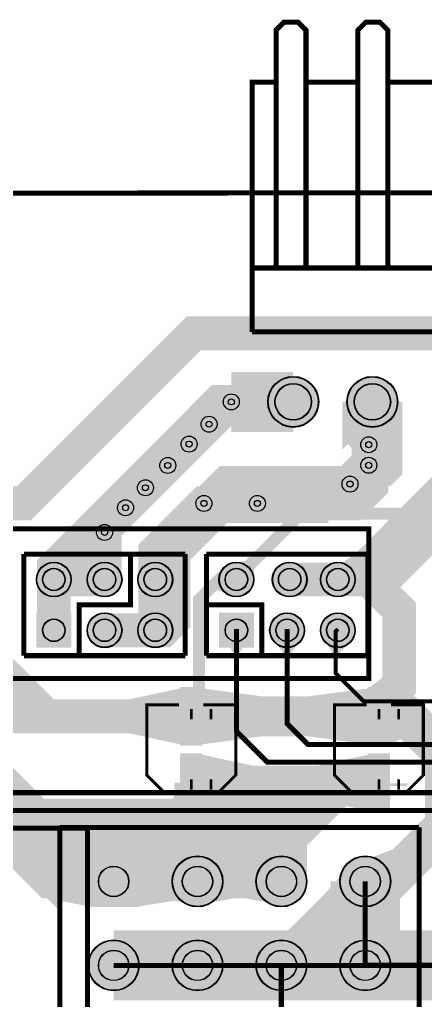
# Model space of a CAD drawing. Header units: millimetres. Extents: x -75 to 77, y -152 to 16.
# Drawn here: x -37.93 to -17.61, y -33.38 to 15.7 of the extents above; entities that cross this region are included whole.
import ezdxf

# ---------------------------------------------------------------- set-up
doc = ezdxf.new("R2010")
doc.units = ezdxf.units.MM
for name, color, linetype, true_color in [('BoardOutLine', 7, 'Continuous', 0xff00ff), ('BottomLayer', 7, 'Continuous', 0x0000ff), ('BottomSolderMaskLayer', 7, 'Continuous', 0xaa00ff), ('Document', 7, 'Continuous', 0xffffff), ('Hole', 7, 'Continuous', 0x222222), ('Inner1', 7, 'Continuous', 0x999966), ('Inner2', 7, 'Continuous', 0x008000), ('Multi-Layer', 7, 'Continuous', 0xc0c0c0), ('TopLayer', 7, 'Continuous', 0xff0000), ('TopPasteMaskLayer', 7, 'Continuous', 0x808080), ('TopSilkLayer', 7, 'Continuous', 0xffcc00), ('TopSolderMaskLayer', 7, 'Continuous', 0x800080)]:
    doc.layers.add(name, color=color, linetype=linetype, true_color=true_color)

msp = doc.modelspace()

# ---------------------------------------------------------------- hatches: boundary and pattern name
at = {"layer": 'BottomLayer'}
for points in [[(-24.888, -4.492), (-24.888, -2.367), (-26.013, -2.579), (-26.013, -4.279)], [(-19.276, -4.192), (-21.39, -3.977), (-21.297, -5.117), (-19.597, -5.29)], [(-37.069, -14.009), (-35.369, -14.009), (-35.369, -12.319), (-37.069, -12.319)], [(-37.069, -14.009), (-35.369, -14.009), (-35.369, -12.319), (-37.069, -12.319)], [(-37.084, -24.13), (-26.289, -24.13), (-26.289, -24.13), (-24.823, -25.596), (-24.823, -27.427), (-35.184, -27.427)], [(-23.761, -26.768), (-25.886, -26.768), (-25.673, -25.643), (-23.973, -25.643)], [(-34.473, -28.677), (-34.473, -26.177), (-36.454, -26.577), (-36.454, -28.277)], [(-34.473, -28.677), (-34.473, -26.177), (-35.184, -26.577), (-35.184, -28.277)], [(-31.973, -26.177), (-31.973, -28.677), (-29.423, -28.277), (-29.423, -26.577)], [(-31.973, -26.177), (-31.973, -28.677), (-29.423, -28.277), (-29.423, -26.577)], [(-29.682, -28.489), (-29.682, -26.364), (-30.807, -26.577), (-30.807, -28.277)], [(-29.682, -28.489), (-29.682, -26.364), (-30.807, -26.577), (-30.807, -28.277)], [(-28.365, -28.489), (-28.365, -26.364), (-27.24, -26.577), (-27.24, -28.277)], [(-28.365, -28.489), (-28.365, -26.364), (-27.24, -26.577), (-27.24, -28.277)], [(-25.482, -28.489), (-25.482, -26.364), (-26.607, -26.577), (-26.607, -28.277)], [(-25.482, -28.489), (-25.482, -26.364), (-26.607, -26.577), (-26.607, -28.277)]]:
    msp.add_hatch(color=256, dxfattribs=at).paths.add_polyline_path(points)
at = {"layer": 'BottomSolderMaskLayer'}
for points in [[(-25.505, -3.429, 1), (-22.954, -3.429, 1)], [(-21.542, -3.429, 1), (-18.991, -3.429, 1)], [(-37.094, -12.319, 1), (-35.344, -12.319, 1)], [(-34.554, -12.319, 1), (-32.804, -12.319, 1)], [(-32.014, -12.319, 1), (-30.264, -12.319, 1)], [(-27.95, -12.319, 1), (-26.2, -12.319, 1)], [(-25.283, -12.319, 1), (-23.533, -12.319, 1)], [(-22.87, -12.319, 1), (-21.12, -12.319, 1)], [(-37.094, -13.984), (-35.344, -13.984), (-35.344, -15.734), (-37.094, -15.734)], [(-34.554, -14.859, 1), (-32.804, -14.859, 1)], [(-32.014, -14.859, 1), (-30.264, -14.859, 1)], [(-27.95, -13.984), (-26.2, -13.984), (-26.2, -15.734), (-27.95, -15.734)], [(-25.41, -14.859, 1), (-23.66, -14.859, 1)], [(-22.87, -14.859, 1), (-21.12, -14.859, 1)], [(-34.499, -26.152), (-31.948, -26.152), (-31.948, -28.702), (-34.499, -28.702)], [(-30.299, -27.427, 1), (-27.748, -27.427, 1)], [(-26.099, -27.427, 1), (-23.548, -27.427, 1)], [(-21.899, -27.427, 1), (-19.348, -27.427, 1)], [(-34.499, -31.627, 1), (-31.948, -31.627, 1)], [(-30.299, -31.627, 1), (-27.748, -31.627, 1)], [(-26.099, -31.627, 1), (-23.548, -31.627, 1)], [(-21.899, -31.627, 1), (-19.348, -31.627, 1)]]:
    msp.add_hatch(color=256, dxfattribs=at).paths.add_polyline_path(points)
at = {"layer": 'Document'}
for points in [[(-29.402, -18.797), (-29.273, -18.797), (-29.273, -19.313), (-29.402, -19.313)], [(-20.004, -18.797), (-19.875, -18.797), (-19.875, -19.313), (-20.004, -19.313)], [(-29.768, -22.646), (-28.908, -22.646), (-28.908, -22.517), (-29.768, -22.517)], [(-29.402, -22.839), (-29.273, -22.839), (-29.273, -22.323), (-29.402, -22.323)], [(-20.37, -22.646), (-19.51, -22.646), (-19.51, -22.517), (-20.37, -22.517)], [(-20.004, -22.839), (-19.875, -22.839), (-19.875, -22.323), (-20.004, -22.323)]]:
    msp.add_hatch(color=256, dxfattribs=at).paths.add_polyline_path(points)
at = {"layer": 'Inner1'}
for points in [[(-27.325, -13.132), (-27.692, -11.734), (-28.285, -12.485), (-28.211, -12.769)], [(-26.241, -12.483), (-27.3, -11.499), (-26.343, -11.344), (-26.157, -11.517)], [(-23.812, -15.306), (-25.257, -15.307), (-24.661, -16.072), (-24.407, -16.072)], [(-21.313, -15.367), (-22.753, -15.244), (-22.198, -16.059), (-21.998, -16.076)], [(-26.756, -15.709), (-27.391, -15.709), (-27.201, -16.09), (-26.947, -16.09)]]:
    msp.add_hatch(color=256, dxfattribs=at).paths.add_polyline_path(points)
at = {"layer": 'Inner2'}
msp.add_hatch(color=256, dxfattribs=at).paths.add_polyline_path([(-23.761, -32.286), (-25.886, -32.285), (-24.951, -33.41), (-24.697, -33.41)])
at = {"layer": 'Multi-Layer'}
for points in [[(-25.479, -3.429, 1), (-22.979, -3.429, 1)], [(-21.517, -3.429, 1), (-19.017, -3.429, 1)], [(-37.069, -12.319, 1), (-35.369, -12.319, 1)], [(-34.529, -12.319, 1), (-32.829, -12.319, 1)], [(-31.989, -12.319, 1), (-30.289, -12.319, 1)], [(-27.925, -12.319, 1), (-26.225, -12.319, 1)], [(-25.258, -12.319, 1), (-23.558, -12.319, 1)], [(-22.845, -12.319, 1), (-21.145, -12.319, 1)], [(-37.069, -14.009), (-35.369, -14.009), (-35.369, -15.709), (-37.069, -15.709)], [(-34.529, -14.859, 1), (-32.829, -14.859, 1)], [(-31.989, -14.859, 1), (-30.289, -14.859, 1)], [(-27.925, -14.009), (-26.225, -14.009), (-26.225, -15.709), (-27.925, -15.709)], [(-25.385, -14.859, 1), (-23.685, -14.859, 1)], [(-22.845, -14.859, 1), (-21.145, -14.859, 1)], [(-34.473, -26.177), (-31.973, -26.177), (-31.973, -28.677), (-34.473, -28.677)], [(-30.273, -27.427, 1), (-27.773, -27.427, 1)], [(-26.073, -27.427, 1), (-23.573, -27.427, 1)], [(-21.873, -27.427, 1), (-19.373, -27.427, 1)], [(-34.473, -31.627, 1), (-31.973, -31.627, 1)], [(-30.273, -31.627, 1), (-27.773, -31.627, 1)], [(-26.073, -31.627, 1), (-23.573, -31.627, 1)], [(-21.873, -31.627, 1), (-19.373, -31.627, 1)]]:
    msp.add_hatch(color=256, dxfattribs=at).paths.add_polyline_path(points)
at = {"layer": 'TopLayer'}
for points in [[(-24.888, -4.492), (-24.888, -2.367), (-26.013, -2.579), (-26.013, -4.279)], [(-19.224, -4.119), (-21.348, -4.055), (-21.17, -5.186), (-19.47, -5.237)], [(-19.204, -4.087), (-21.329, -4.087), (-21.117, -5.212), (-19.417, -5.212)], [(-35.377, -12.206), (-36.695, -11.615), (-36.554, -10.84), (-34.893, -11.584)], [(-33.41, -11.513), (-34.521, -12.437), (-35.111, -11.932), (-33.798, -10.841)], [(-32.957, -11.871), (-34.402, -11.871), (-34.529, -11.106), (-32.829, -11.106)], [(-30.416, -11.871), (-31.861, -11.871), (-31.989, -11.106), (-30.289, -11.106)], [(-21.348, -12.871), (-21.788, -11.494), (-21.131, -11.039), (-20.549, -12.861)], [(-35.771, -13.042), (-35.771, -11.597), (-35.006, -11.469), (-35.006, -13.169)], [(-35.771, -13.042), (-35.771, -11.597), (-35.006, -11.469), (-35.006, -13.169)], [(-34.127, -13.042), (-34.127, -11.597), (-34.892, -11.469), (-34.892, -13.169)], [(-34.127, -13.042), (-34.127, -11.597), (-34.892, -11.469), (-34.892, -13.169)], [(-23.96, -13.042), (-23.96, -11.597), (-23.195, -11.469), (-23.195, -13.169)], [(-22.443, -13.042), (-22.443, -11.597), (-23.208, -11.469), (-23.208, -13.169)], [(-21.547, -13.042), (-21.547, -11.597), (-20.782, -11.469), (-20.782, -13.169)], [(-21.547, -13.042), (-21.547, -11.597), (-20.782, -11.469), (-20.782, -13.169)], [(-37.069, -14.009), (-35.369, -14.009), (-35.369, -12.319), (-37.069, -12.319)], [(-35.497, -12.767), (-36.942, -12.767), (-37.069, -13.532), (-35.369, -13.532)], [(-30.416, -12.767), (-31.861, -12.767), (-31.989, -13.532), (-30.289, -13.532)], [(-30.416, -14.411), (-31.861, -14.411), (-31.989, -13.646), (-30.289, -13.646)], [(-33.231, -15.582), (-33.231, -14.137), (-32.466, -14.009), (-32.466, -15.709)], [(-31.587, -15.582), (-31.587, -14.137), (-32.352, -14.009), (-32.352, -15.709)], [(-20.49, -17.768), (-19.39, -20.568), (-18.584, -18.516), (-19.524, -17.052)], [(-29.888, -20.568), (-29.888, -17.768), (-32.438, -18.317), (-32.438, -20.017)], [(-29.888, -20.568), (-29.888, -17.768), (-32.438, -18.317), (-32.438, -20.017)], [(-29.888, -20.568), (-29.888, -17.768), (-28.788, -17.768), (-28.788, -20.568)], [(-28.788, -17.768), (-28.788, -20.568), (-25.788, -20.167), (-25.788, -18.167)], [(-20.49, -20.568), (-20.49, -17.768), (-23.49, -18.167), (-23.49, -20.167)], [(-20.49, -20.568), (-20.49, -17.768), (-19.39, -17.768), (-19.39, -20.568)], [(-19.39, -17.768), (-19.39, -20.568), (-18.552, -20.167), (-18.552, -18.167)], [(-29.888, -23.889), (-29.888, -21.089), (-28.788, -21.089), (-28.788, -23.889)], [(-28.788, -21.089), (-28.788, -23.889), (-26.238, -23.339), (-26.238, -21.639)], [(-20.49, -23.889), (-20.49, -21.089), (-23.04, -21.639), (-23.04, -23.339)], [(-20.49, -23.889), (-20.49, -21.089), (-21.6, -21.639), (-21.6, -23.339)], [(-20.49, -23.889), (-20.49, -21.089), (-19.39, -21.089), (-19.39, -23.889)], [(-34.473, -26.177), (-31.973, -28.677), (-30.819, -26.225), (-32.021, -25.023)], [(-23.631, -27.05), (-25.691, -26.527), (-25.234, -25.482), (-23.534, -25.914)], [(-23.631, -27.05), (-25.691, -26.527), (-25.234, -25.482), (-23.534, -25.914)], [(-28.738, -26.21), (-30.24, -27.713), (-30.886, -26.768), (-29.685, -25.565)], [(-24.538, -26.21), (-26.04, -27.713), (-26.686, -26.768), (-25.484, -25.565)], [(-19.688, -28.256), (-20.297, -26.22), (-19.24, -25.827), (-18.589, -28.004)], [(-34.473, -28.677), (-34.473, -26.177), (-35.937, -26.578), (-35.937, -28.278)], [(-34.473, -28.677), (-34.473, -26.177), (-34.802, -26.578), (-34.802, -28.278)], [(-31.973, -26.177), (-31.973, -28.677), (-29.423, -28.278), (-29.423, -26.578)], [(-29.681, -28.49), (-29.682, -26.365), (-30.807, -26.578), (-30.807, -28.278)], [(-28.364, -26.365), (-28.365, -28.49), (-27.24, -28.278), (-27.24, -26.578)], [(-25.481, -28.49), (-25.482, -26.365), (-26.607, -26.578), (-26.606, -28.278)], [(-20.338, -28.644), (-21.84, -27.141), (-22.591, -27.981), (-21.177, -29.395)], [(-19.561, -28.086), (-21.686, -28.085), (-20.751, -29.21), (-20.497, -29.211)], [(-23.606, -31.913), (-25.109, -30.41), (-24.269, -29.659), (-22.855, -31.073)], [(-19.561, -30.968), (-21.686, -30.969), (-20.751, -29.843), (-20.497, -29.843)], [(-32.564, -30.565), (-32.565, -32.69), (-31.44, -31.755), (-31.44, -31.501)], [(-29.681, -32.69), (-29.682, -30.565), (-30.807, -31.501), (-30.807, -31.755)], [(-28.364, -30.565), (-28.365, -32.69), (-27.24, -31.755), (-27.24, -31.501)], [(-25.481, -32.69), (-25.482, -30.565), (-26.607, -31.501), (-26.607, -31.755)], [(-24.164, -30.565), (-24.165, -32.69), (-23.04, -31.755), (-23.04, -31.501)], [(-21.281, -32.69), (-21.282, -30.565), (-22.407, -31.501), (-22.407, -31.755)], [(-19.964, -30.565), (-19.965, -32.69), (-18.84, -31.755), (-18.84, -31.501)]]:
    msp.add_hatch(color=256, dxfattribs=at).paths.add_polyline_path(points)
at = {"layer": 'TopPasteMaskLayer'}
for points in [[(-29.888, -20.568), (-29.888, -17.768), (-28.788, -17.768), (-28.788, -20.568)], [(-20.49, -20.568), (-20.49, -17.768), (-19.39, -17.768), (-19.39, -20.568)], [(-29.888, -23.889), (-29.888, -21.089), (-28.788, -21.089), (-28.788, -23.889)], [(-20.49, -23.889), (-20.49, -21.089), (-19.39, -21.089), (-19.39, -23.889)]]:
    msp.add_hatch(color=256, dxfattribs=at).paths.add_polyline_path(points)
at = {"layer": 'TopSilkLayer'}
for points in [[(-28.413, -18.797), (-28.284, -18.797), (-28.284, -19.313), (-28.413, -19.313)], [(-19.015, -18.797), (-18.886, -18.797), (-18.886, -19.313), (-19.015, -19.313)], [(-28.779, -22.646), (-27.919, -22.646), (-27.919, -22.517), (-28.779, -22.517)], [(-28.413, -22.839), (-28.284, -22.839), (-28.284, -22.323), (-28.413, -22.323)], [(-19.381, -22.646), (-18.521, -22.646), (-18.521, -22.517), (-19.381, -22.517)], [(-19.015, -22.839), (-18.886, -22.839), (-18.886, -22.323), (-19.015, -22.323)]]:
    msp.add_hatch(color=256, dxfattribs=at).paths.add_polyline_path(points)
at = {"layer": 'TopSolderMaskLayer'}
for points in [[(-25.505, -3.429, 1), (-22.954, -3.429, 1)], [(-21.542, -3.429, 1), (-18.991, -3.429, 1)], [(-37.094, -12.319, 1), (-35.344, -12.319, 1)], [(-34.554, -12.319, 1), (-32.804, -12.319, 1)], [(-32.014, -12.319, 1), (-30.264, -12.319, 1)], [(-27.95, -12.319, 1), (-26.2, -12.319, 1)], [(-25.283, -12.319, 1), (-23.533, -12.319, 1)], [(-22.87, -12.319, 1), (-21.12, -12.319, 1)], [(-37.094, -13.984), (-35.344, -13.984), (-35.344, -15.734), (-37.094, -15.734)], [(-34.554, -14.859, 1), (-32.804, -14.859, 1)], [(-32.014, -14.859, 1), (-30.264, -14.859, 1)], [(-27.95, -13.984), (-26.2, -13.984), (-26.2, -15.734), (-27.95, -15.734)], [(-25.41, -14.859, 1), (-23.66, -14.859, 1)], [(-22.87, -14.859, 1), (-21.12, -14.859, 1)], [(-29.898, -20.632), (-29.898, -17.703), (-28.778, -17.703), (-28.778, -20.632)], [(-20.5, -20.632), (-20.5, -17.703), (-19.38, -17.703), (-19.38, -20.632)], [(-29.898, -23.953), (-29.898, -21.024), (-28.778, -21.024), (-28.778, -23.953)], [(-20.5, -23.953), (-20.5, -21.024), (-19.38, -21.024), (-19.38, -23.953)], [(-34.499, -26.152), (-31.948, -26.152), (-31.948, -28.702), (-34.499, -28.702)], [(-30.299, -27.427, 1), (-27.748, -27.427, 1)], [(-26.099, -27.427, 1), (-23.548, -27.427, 1)], [(-21.899, -27.427, 1), (-19.348, -27.427, 1)], [(-34.499, -31.627, 1), (-31.948, -31.627, 1)], [(-30.299, -31.627, 1), (-27.748, -31.627, 1)], [(-26.099, -31.627, 1), (-23.548, -31.627, 1)], [(-21.899, -31.627, 1), (-19.348, -31.627, 1)]]:
    msp.add_hatch(color=256, dxfattribs=at).paths.add_polyline_path(points)

# ---------------------------------------------------------------- linework, layer by layer
at = {"layer": 'BoardOutLine', "const_width": 0.254}
msp.add_lwpolyline([(-74.422, 6.985), (76.454, 7.112), (76.454, -103.378), (34.036, -103.378), (34.036, -89.662), (14.986, -89.154), (14.986, -103.378), (-34.036, -103.378), (-34.163, -147.955), (-74.295, -147.828), (-74.422, 6.985)], close=True, dxfattribs=at)
at = {"layer": 'BottomLayer', "const_width": 1.7}
for points in [[(-27.329, -3.429), (-27.329, -3.429), (-28.446, -4.546)], [(-24.229, -3.429), (-27.329, -3.429)], [(-20.447, -5.573), (-20.447, -3.609), (-20.267, -3.429)], [(-28.446, -4.546), (-29.445, -5.545)], [(-29.445, -5.545), (-30.512, -6.612)], [(-20.447, -6.604), (-20.447, -6.604), (-20.447, -5.573)], [(-30.512, -6.612), (-31.63, -7.73)], [(-21.386, -7.543), (-20.447, -6.604)], [(-22.479, -8.636), (-22.479, -8.636), (-21.386, -7.543)], [(-31.63, -7.73), (-32.629, -8.729)], [(-31.139, -12.319), (-31.139, -11.073), (-28.702, -8.636), (-22.479, -8.636)], [(-32.629, -8.729), (-36.219, -12.319)], [(-33.679, -12.319), (-33.679, -9.966)], [(-36.219, -12.319), (-33.679, -12.319)], [(-36.219, -14.859), (-36.219, -12.319)], [(-36.219, -12.319), (-36.219, -14.859)], [(-31.139, -14.859), (-31.139, -12.319)], [(-33.223, -27.427), (-35.184, -27.427), (-44.958, -17.653), (-44.728, -17.423), (-44.728, -14.859)], [(-33.679, -14.859), (-31.139, -14.859)], [(-45.72, -17.653), (-45.72, -18.161), (-36.454, -27.427), (-33.223, -27.427)], [(-24.823, -27.427), (-24.823, -25.596), (-26.289, -24.13), (-37.084, -24.13), (-42.926, -18.288), (-44.323, -18.288), (-44.958, -17.653)], [(-33.223, -27.427), (-29.023, -27.427)], [(-29.023, -27.427), (-33.223, -27.427)], [(-29.023, -27.427), (-24.823, -27.427)], [(-24.823, -27.427), (-29.023, -27.427)]]:
    msp.add_lwpolyline(points, dxfattribs=at)
at = {"layer": 'BottomSolderMaskLayer'}
for centre, radius in [((-24.229, -3.429), 1.275), ((-20.267, -3.429), 1.275), ((-24.229, -3.429), 0.918), ((-20.267, -3.429), 0.918), ((-36.219, -12.319), 0.875), ((-36.219, -12.319), 0.566), ((-33.679, -12.319), 0.875), ((-33.679, -12.319), 0.566), ((-31.139, -12.319), 0.875), ((-31.139, -12.319), 0.566), ((-27.075, -12.319), 0.875), ((-27.075, -12.319), 0.566), ((-24.408, -12.319), 0.875), ((-24.408, -12.319), 0.566), ((-21.995, -12.319), 0.875), ((-21.995, -12.319), 0.566), ((-33.679, -14.859), 0.875), ((-31.139, -14.859), 0.875), ((-24.535, -14.859), 0.875), ((-21.995, -14.859), 0.875), ((-36.219, -14.859), 0.566), ((-33.679, -14.859), 0.566), ((-31.139, -14.859), 0.566), ((-27.075, -14.859), 0.566), ((-24.535, -14.859), 0.566), ((-21.995, -14.859), 0.566), ((-29.023, -27.427), 1.275), ((-24.823, -27.427), 1.275), ((-20.623, -27.427), 1.275), ((-33.223, -27.427), 0.765), ((-29.023, -27.427), 0.765), ((-24.823, -27.427), 0.765), ((-20.623, -27.427), 0.765), ((-33.223, -31.627), 1.275), ((-29.023, -31.627), 1.275), ((-24.823, -31.627), 1.275), ((-20.623, -31.627), 1.275), ((-33.223, -31.627), 0.765), ((-29.023, -31.627), 0.765), ((-24.823, -31.627), 0.765), ((-20.623, -31.627), 0.765)]:
    msp.add_circle(centre, radius, dxfattribs=at)
at = {"layer": 'Hole'}
for centre in [(-27.329, -3.429), (-28.446, -4.546), (-29.445, -5.545), (-20.447, -5.573), (-30.512, -6.612), (-20.447, -6.604), (-31.63, -7.73), (-21.386, -7.543), (-32.629, -8.729), (-28.702, -8.509), (-26.025, -8.509), (-33.679, -9.966)]:
    msp.add_circle(centre, 0.152, dxfattribs=at)
at = {"layer": 'Inner1'}
for points, const_width in [([(-27.075, -12.256), (-23.836, -9.017), (0.508, -9.017), (2.897, -11.406), (2.897, -12.192)], 0.6), ([(-52.578, -19.304), (-30.353, -19.304), (-28.956, -17.907), (-28.956, -13.335), (-27.877, -12.256), (-27.074, -12.256)], 0.6), ([(7.977, -14.796), (7.977, -14.454), (7.112, -13.589), (1.27, -13.589), (0.635, -14.224), (0.635, -16.637), (-1.143, -18.415), (-20.701, -18.415), (-22.098, -17.018), (-22.098, -14.899), (-21.995, -14.796)], 0.2), ([(31.242, -79.121), (31.369, -78.994), (31.877, -78.994), (32.893, -80.01), (32.893, -84.201), (38.354, -89.662), (43.688, -89.662), (44.45, -88.9), (44.45, -73.533), (50.673, -67.31), (53.213, -67.31), (53.213, -57.912), (58.039, -53.086), (72.39, -53.086), (73.66, -51.816), (73.66, -44.196), (71.755, -42.291), (71.755, -23.368), (69.85, -21.463), (-25.527, -21.463), (-27.074, -19.916), (-27.074, -14.796)], 0.254), ([(31.242, -80.645), (30.861, -81.026), (30.861, -83.439), (37.719, -90.297), (44.196, -90.297), (45.212, -89.281), (45.212, -74.549), (51.308, -68.453), (53.721, -68.453), (55.245, -66.929), (55.245, -57.15), (57.785, -54.61), (72.517, -54.61), (74.422, -52.705), (74.422, -43.561), (72.517, -41.656), (72.517, -22.86), (70.231, -20.574), (-23.495, -20.574), (-24.534, -19.535), (-24.534, -14.796)], 0.254), ([(67.564, -22.987), (-42.799, -22.987), (-43.942, -24.13), (-43.942, -27.686), (-43.053, -28.575), (-41.14, -28.575), (-40.259, -27.686)], 0.254), ([(37.338, -83.566), (39.624, -85.852), (41.529, -85.852), (42.545, -84.836), (42.545, -71.374), (49.022, -64.897), (49.022, -46.355), (51.181, -44.196), (68.453, -44.196), (70.104, -42.545), (70.104, -26.67), (67.31, -23.876), (-42.068, -23.876), (-42.672, -24.48), (-42.672, -25.908)], 0.254)]:
    msp.add_lwpolyline(points, dxfattribs=dict(at, const_width=const_width))
at = {"layer": 'Inner2', "const_width": 0.254}
msp.add_lwpolyline([(-26.797, -48.387), (-24.824, -46.414), (-24.824, -31.628)], dxfattribs=at)
at = {"layer": 'Multi-Layer'}
for centre, radius in [((-24.229, -3.429), 1.25), ((-20.267, -3.429), 1.25), ((-24.229, -3.429), 0.9), ((-20.267, -3.429), 0.9), ((-27.329, -3.429), 0.4), ((-28.446, -4.546), 0.4), ((-29.445, -5.545), 0.4), ((-20.447, -5.573), 0.4), ((-30.512, -6.612), 0.4), ((-20.447, -6.604), 0.4), ((-31.63, -7.73), 0.4), ((-21.386, -7.543), 0.4), ((-32.629, -8.729), 0.4), ((-28.702, -8.509), 0.4), ((-26.025, -8.509), 0.4), ((-33.679, -9.966), 0.4), ((-36.219, -12.319), 0.85), ((-36.219, -12.319), 0.55), ((-33.679, -12.319), 0.85), ((-33.679, -12.319), 0.55), ((-31.139, -12.319), 0.85), ((-31.139, -12.319), 0.55), ((-27.075, -12.319), 0.85), ((-27.075, -12.319), 0.55), ((-24.408, -12.319), 0.85), ((-24.408, -12.319), 0.55), ((-21.995, -12.319), 0.85), ((-21.995, -12.319), 0.55), ((-33.679, -14.859), 0.85), ((-31.139, -14.859), 0.85), ((-24.535, -14.859), 0.85), ((-21.995, -14.859), 0.85), ((-36.219, -14.859), 0.55), ((-33.679, -14.859), 0.55), ((-31.139, -14.859), 0.55), ((-27.075, -14.859), 0.55), ((-24.535, -14.859), 0.55), ((-21.995, -14.859), 0.55), ((-29.023, -27.427), 1.25), ((-24.823, -27.427), 1.25), ((-20.623, -27.427), 1.25), ((-33.223, -27.427), 0.75), ((-29.023, -27.427), 0.75), ((-24.823, -27.427), 0.75), ((-20.623, -27.427), 0.75), ((-33.223, -31.627), 1.25), ((-29.023, -31.627), 1.25), ((-24.823, -31.627), 1.25), ((-20.623, -31.627), 1.25), ((-33.223, -31.627), 0.75), ((-29.023, -31.627), 0.75), ((-24.823, -31.627), 0.75), ((-20.623, -31.627), 0.75)]:
    msp.add_circle(centre, radius, dxfattribs=at)
at = {"layer": 'TopLayer'}
for points, const_width in [([(16.764, -0.635), (12.827, 3.302), (-3.556, 3.302), (-8.001, -1.143), (-8.001, -3.683), (-10.668, -6.35), (-13.716, -6.35), (-19.685, -12.319), (-21.995, -12.319)], 1.7), ([(-42.187, -12.319), (-42.187, -10.691), (-40.005, -8.509), (-37.719, -8.509), (-29.21, 0), (-13.335, 0), (-12.065, -1.27), (-12.065, -3.147), (-12.347, -3.429)], 1.7), ([(-24.229, -3.429), (-27.329, -3.429)], 3), ([(-20.267, -3.429), (-20.267, -6.424), (-20.447, -6.604)], 3), ([(-33.679, -9.966), (-33.679, -9.779), (-27.329, -3.429)], 1.7), ([(-33.679, -12.319), (-33.679, -9.168), (-27.94, -3.429), (-24.229, -3.429)], 1.7), ([(-26.025, -8.509), (-21.209, -8.509), (-20.32, -7.62), (-20.32, -3.482), (-20.267, -3.429)], 1.7), ([(-21.994, -12.319), (-21.209, -12.319), (-16.307, -7.417), (-16.307, -3.429)], 1.7), ([(-20.267, -3.429), (-20.267, -5.939)], 1.7), ([(-20.267, -5.939), (-20.267, -6.275), (-22.501, -8.509)], 1.7), ([(-28.702, -8.509), (-28.575, -8.509), (-27.559, -7.493), (-21.435, -7.493), (-21.386, -7.543)], 1.7), ([(-31.139, -14.859), (-30.734, -14.859), (-30.226, -14.351), (-30.226, -10.974), (-27.761, -8.509)], 1.7), ([(-31.139, -12.319), (-31.139, -10.946), (-28.702, -8.509), (-26.025, -8.509)], 1.7), ([(-22.501, -8.509), (-28.702, -8.509)], 1.7), ([(-36.219, -12.319), (-36.219, -11.708), (-33.679, -9.168)], 1.7), ([(-33.679, -12.319), (-33.679, -12.162), (-35.176, -10.665)], 1.7), ([(-36.219, -12.319), (-33.679, -12.319)], 1.7), ([(-36.219, -12.319), (-33.679, -12.319)], 1.7), ([(-36.219, -14.859), (-36.219, -12.319)], 1.7), ([(-31.139, -14.859), (-31.139, -12.319)], 1.7), ([(-24.408, -12.319), (-21.995, -12.319)], 1.7), ([(-21.995, -12.319), (-20.447, -12.319), (-18.923, -13.843), (-18.923, -17.653), (-19.939, -18.669), (-19.939, -19.167)], 1.7), ([(-44.728, -14.859), (-44.728, -18.899), (-36.068, -27.559), (-35.937, -27.428), (-33.224, -27.428)], 1.7), ([(-33.224, -27.428), (-34.802, -27.428), (-44.728, -17.502), (-44.728, -14.859)], 1.7), ([(-29.337, -19.167), (-37.88, -19.167), (-42.188, -14.859)], 1.7), ([(-39.647, -14.859), (-39.647, -16.106), (-36.566, -19.167), (-29.337, -19.167)], 1.7), ([(-33.679, -14.859), (-31.139, -14.859)], 1.7), ([(-19.939, -19.168), (-29.337, -19.168)], 2), ([(-20.625, -27.427), (-19.426, -27.427), (-16.637, -24.638), (-16.637, -21.082), (-18.552, -19.167), (-19.939, -19.167)], 2), ([(-33.224, -27.428), (-29.337, -23.541), (-29.337, -22.489)], 1.7), ([(-29.337, -22.489), (-19.939, -22.489)], 1.7), ([(-19.939, -22.489), (-21.6, -22.489), (-24.384, -25.273), (-24.384, -26.988), (-24.824, -27.428)], 1.7), ([(-22.609, -23.498), (-23.549, -24.438), (-30.235, -24.438)], 1.7), ([(-23.549, -24.438), (-22.609, -23.498)], 1.7), ([(-30.235, -24.438), (-29.717, -23.921), (-23.032, -23.921)], 1.7), ([(-24.824, -27.428), (-27.645, -24.607), (-37.624, -24.607)], 1.7), ([(-31.643, -25.846), (-30.235, -24.438), (-23.549, -24.438)], 1.7), ([(-24.384, -25.273), (-24.957, -25.846), (-31.643, -25.846)], 1.7), ([(-24.824, -27.428), (-24.384, -26.988), (-24.384, -25.273)], 1.7), ([(-29.024, -27.428), (-30.81, -25.641), (-36.589, -25.641)], 1.7), ([(-20.624, -31.628), (-20.624, -27.428)], 3.5), ([(-20.624, -27.428), (-24.824, -31.628)], 2), ([(-29.024, -27.428), (-33.224, -27.428)], 1.7), ([(-24.824, -27.428), (-29.024, -27.428)], 1.7), ([(-20.624, -27.428), (-20.624, -31.628)], 0.254), ([(-29.024, -31.628), (-33.224, -31.628)], 3.5), ([(-24.824, -31.628), (-29.024, -31.628)], 3.5), ([(-20.624, -31.628), (-24.824, -31.628)], 3.5), ([(-9.093, -31.626), (-20.625, -31.628)], 3.5), ([(-29.024, -31.628), (-33.224, -31.628)], 0.254), ([(-24.824, -31.628), (-29.024, -31.628)], 0.254), ([(-20.624, -31.628), (-24.824, -31.628)], 0.254), ([(-9.093, -31.626), (-20.625, -31.628)], 0.254)]:
    msp.add_lwpolyline(points, dxfattribs=dict(at, const_width=const_width))
at = {"layer": 'TopSilkLayer'}
for points, const_width in [([(-25.088, 3.272), (-25.088, 15.171), (-24.689, 15.57), (-23.987, 15.57), (-23.589, 15.17), (-23.589, 3.271)], 0.254), ([(-20.99, 3.273), (-20.99, 15.173), (-20.591, 15.572), (-19.89, 15.572), (-19.491, 15.173), (-19.491, 3.273)], 0.254), ([(-25.09, 12.573), (-26.29, 12.573), (-26.29, 3.273)], 0.254), ([(-23.588, 12.571), (-20.988, 12.571)], 0.254), ([(-19.488, 12.571), (-17.088, 12.571)], 0.254), ([(-26.288, 3.271), (-10.288, 3.271)], 0.254), ([(-26.288, 3.271), (-26.288, 0.071)], 0.254), ([(-26.288, 0.071), (-10.288, 0.071)], 0.254), ([(-37.719, -11.049), (-37.719, -16.129)], 0.254), ([(-37.719, -11.049), (-29.639, -11.049)], 0.254), ([(-32.385, -11.049), (-32.385, -13.589), (-34.949, -13.582), (-34.949, -16.129)], 0.254), ([(-29.639, -11.049), (-29.639, -16.129)], 0.254), ([(-28.575, -11.049), (-28.575, -16.129)], 0.254), ([(-28.575, -11.049), (-20.495, -11.049)], 0.254), ([(-20.495, -11.049), (-20.495, -16.129)], 0.254), ([(-28.575, -13.582), (-25.805, -13.582), (-25.805, -16.129)], 0.254), ([(-37.719, -16.129), (-29.639, -16.129)], 0.254), ([(-28.575, -16.129), (-20.495, -16.129)], 0.254), ([(-29.945, -18.592), (-31.564, -18.592), (-31.564, -22.108), (-30.628, -23.045), (-29.945, -23.045)], 0.152), ([(-28.73, -18.592), (-27.111, -18.592), (-27.111, -22.109), (-28.048, -23.045)], 0.152), ([(-20.547, -18.592), (-22.166, -18.592), (-22.166, -22.108), (-21.23, -23.045), (-20.547, -23.045)], 0.152), ([(-19.332, -18.592), (-17.713, -18.592), (-17.713, -22.109), (-18.65, -23.045)], 0.152), ([(-28.048, -23.011), (-28.73, -23.011)], 0.152), ([(-18.65, -23.011), (-19.332, -23.011)], 0.152), ([(-34.531, -24.765), (-47.079, -24.765)], 0.254), ([(-35.923, -24.727), (-35.923, -34.327)], 0.254), ([(-35.923, -24.727), (-17.923, -24.727)], 0.254), ([(-34.531, -76.581), (-34.531, -24.765)], 0.254), ([(-17.923, -24.727), (-17.923, -34.327)], 0.254)]:
    msp.add_lwpolyline(points, dxfattribs=dict(at, const_width=const_width))
at = {"layer": 'TopSilkLayer', "const_width": 0.254}
msp.add_lwpolyline([(-46.228, -9.779), (-20.447, -9.779), (-20.447, -17.272), (-46.228, -17.272), (-46.228, -9.779)], close=True, dxfattribs=at)
at = {"layer": 'TopSolderMaskLayer'}
for centre, radius in [((-24.229, -3.429), 1.275), ((-20.267, -3.429), 1.275), ((-24.229, -3.429), 0.918), ((-20.267, -3.429), 0.918), ((-36.219, -12.319), 0.875), ((-36.219, -12.319), 0.566), ((-33.679, -12.319), 0.875), ((-33.679, -12.319), 0.566), ((-31.139, -12.319), 0.875), ((-31.139, -12.319), 0.566), ((-27.075, -12.319), 0.875), ((-27.075, -12.319), 0.566), ((-24.408, -12.319), 0.875), ((-24.408, -12.319), 0.566), ((-21.995, -12.319), 0.875), ((-21.995, -12.319), 0.566), ((-33.679, -14.859), 0.875), ((-31.139, -14.859), 0.875), ((-24.535, -14.859), 0.875), ((-21.995, -14.859), 0.875), ((-36.219, -14.859), 0.566), ((-33.679, -14.859), 0.566), ((-31.139, -14.859), 0.566), ((-27.075, -14.859), 0.566), ((-24.535, -14.859), 0.566), ((-21.995, -14.859), 0.566), ((-29.023, -27.427), 1.275), ((-24.823, -27.427), 1.275), ((-20.623, -27.427), 1.275), ((-33.223, -27.427), 0.765), ((-29.023, -27.427), 0.765), ((-24.823, -27.427), 0.765), ((-20.623, -27.427), 0.765), ((-33.223, -31.627), 1.275), ((-29.023, -31.627), 1.275), ((-24.823, -31.627), 1.275), ((-20.623, -31.627), 1.275), ((-33.223, -31.627), 0.765), ((-29.023, -31.627), 0.765), ((-24.823, -31.627), 0.765), ((-20.623, -31.627), 0.765)]:
    msp.add_circle(centre, radius, dxfattribs=at)

doc.saveas('drawing.dxf')
